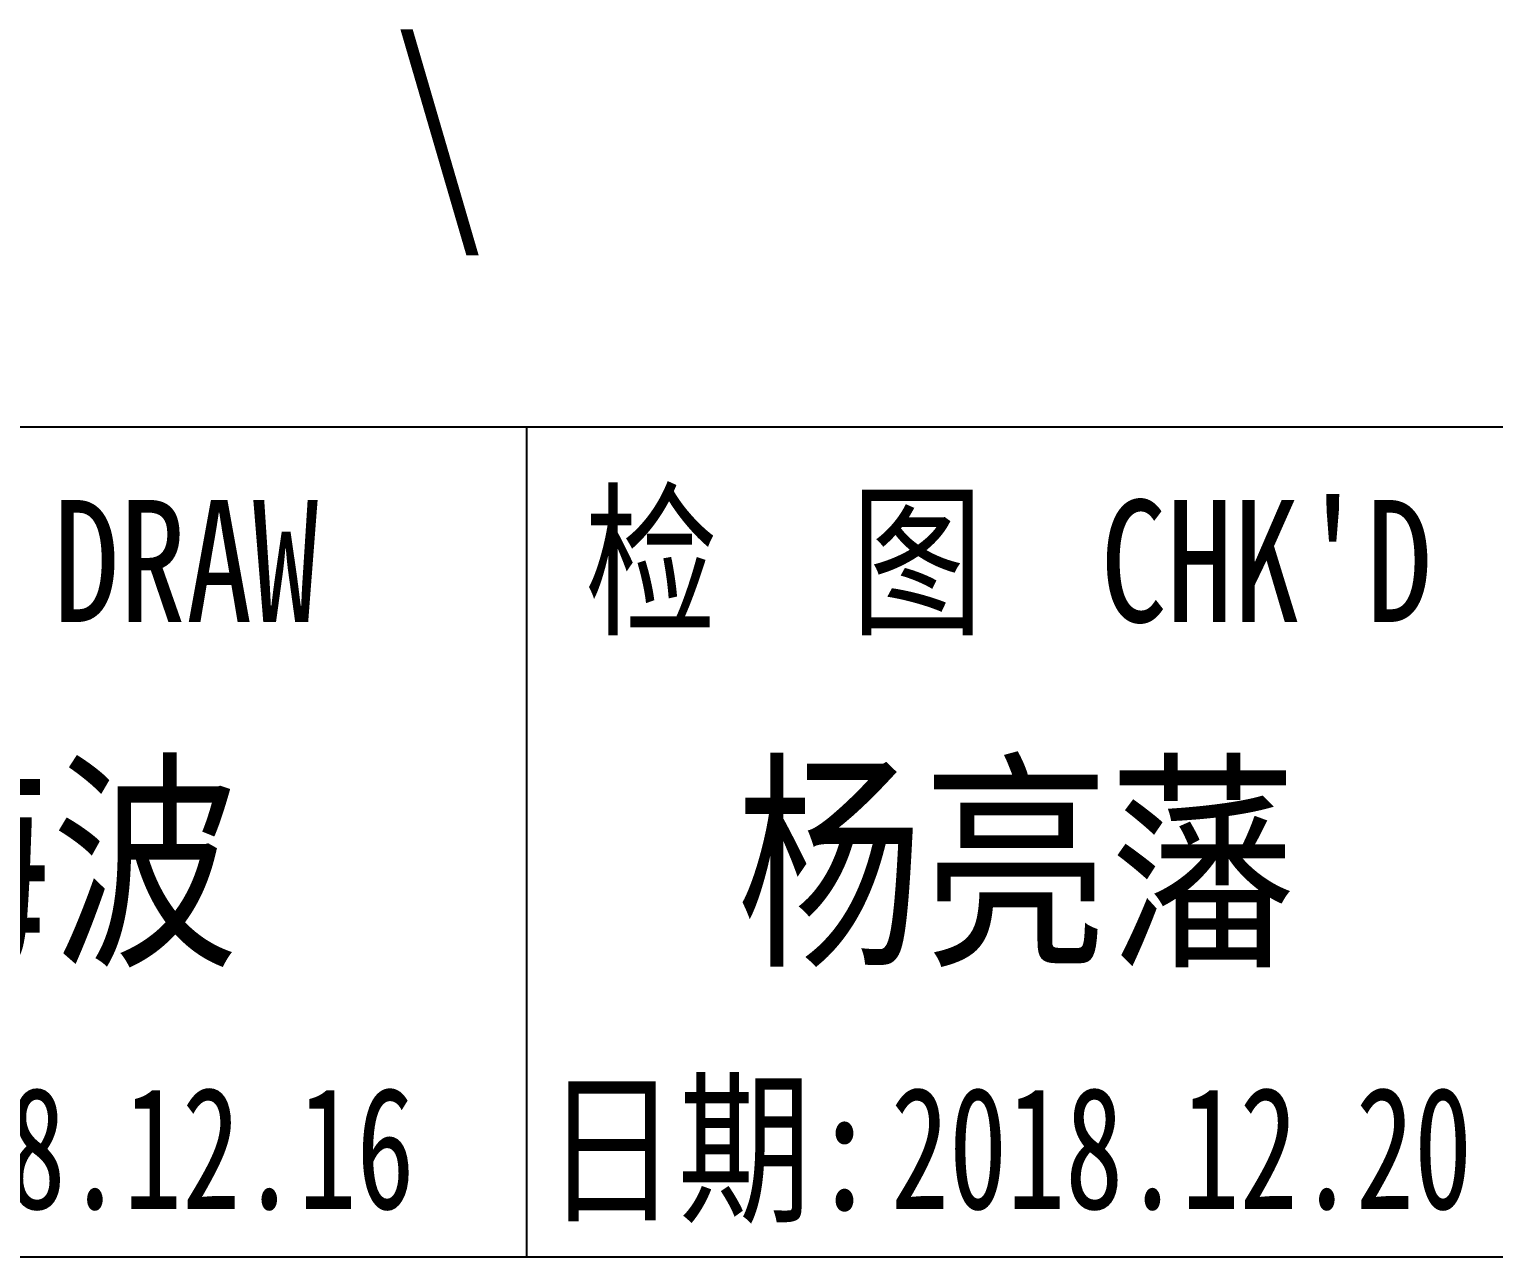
# Model space of a CAD drawing. Header units: millimetres. Extents: x -47800 to 104182, y -50696 to 46579.
# Drawn here: x -47205 to -47175.01, y 45968.12 to 45993.26 of the extents above; entities that cross this region are included whole.
import ezdxf
from ezdxf.enums import TextEntityAlignment as Align

# ---------------------------------------------------------------- set-up
doc = ezdxf.new("R2010")
doc.units = ezdxf.units.MM
doc.header["$LTSCALE"] = 0.5
doc.layers.add('图\\M+19E79\\M+195B6\\M+18E9A', color=7, linetype='Continuous')
doc.layers.add('表面处理', color=7, linetype='Continuous')
doc.layers.add('图框', color=7, linetype='Continuous', lineweight=18)
doc.styles.add('国标', font='simfang.ttf', dxfattribs={"width": 0.8})

# ---------------------------------------------------------------- blocks, each defined once
blk = doc.blocks.new('GZDEH零件A4图框V01版')
at = {"layer": '图\\M+19E79\\M+195B6\\M+18E9A', "color": 9}
for p, q in [((25, 30.5), (205, 30.5)), ((68.34, 30.5), (68.34, 13.5)), ((68.34, 30.5), (68.34, 13.5))]:
    blk.add_line(p, q, dxfattribs=at)
at = {"layer": '图\\M+19E79\\M+195B6\\M+18E9A', "linetype": 'Continuous'}
blk.add_line((25, 13.5), (205, 13.5), dxfattribs=at)
at = {"layer": '图\\M+19E79\\M+195B6\\M+18E9A', "color": 9, "style": '国标', "width": 0.8}
for s, p in [('检  图', (73.62, 26.501)), ('日期:', (72.126, 14.462))]:
    blk.add_text(s, height=2.5, dxfattribs=at).set_placement(p, align=Align.CENTER)
for s, p in [("CHK'D", (80.092, 26.501)), (' DRAW', (57.285, 26.501))]:
    blk.add_text(s, height=2.5, dxfattribs=at).set_placement(p)
blk = doc.blocks.new('DEH A4')
at = {"layer": '图框'}
blk.add_blockref('GZDEH零件A4图框V01版', (0, 0), dxfattribs=at)

msp = doc.modelspace()

# ---------------------------------------------------------------- block references
at = {"layer": '图框'}
msp.add_blockref('DEH A4', (-47263.157, 45954.622), dxfattribs=at)

# ---------------------------------------------------------------- texts
at = {"layer": '图\\M+19E79\\M+195B6\\M+18E9A', "color": 3, "style": '国标'}
for s, height, width, p in [('杨亮藩', 3.5, 0.8, (-47190.518, 45974.438)), ('石海波', 3.5, 0.8, (-47212.178, 45974.438)), ('2018.12.16', 2.5, 0.7, (-47209.013, 45969.102)), ('2018.12.20', 2.5, 0.7, (-47187.353, 45969.102))]:
    msp.add_text(s, height=height, dxfattribs=dict(at, width=width)).set_placement(p)
at = {"layer": '表面处理', "color": 3, "style": '国标', "width": 0.8}
msp.add_text('\\', height=3.5, dxfattribs=at).set_placement((-47197.547, 45989.484))

doc.saveas('drawing.dxf')
